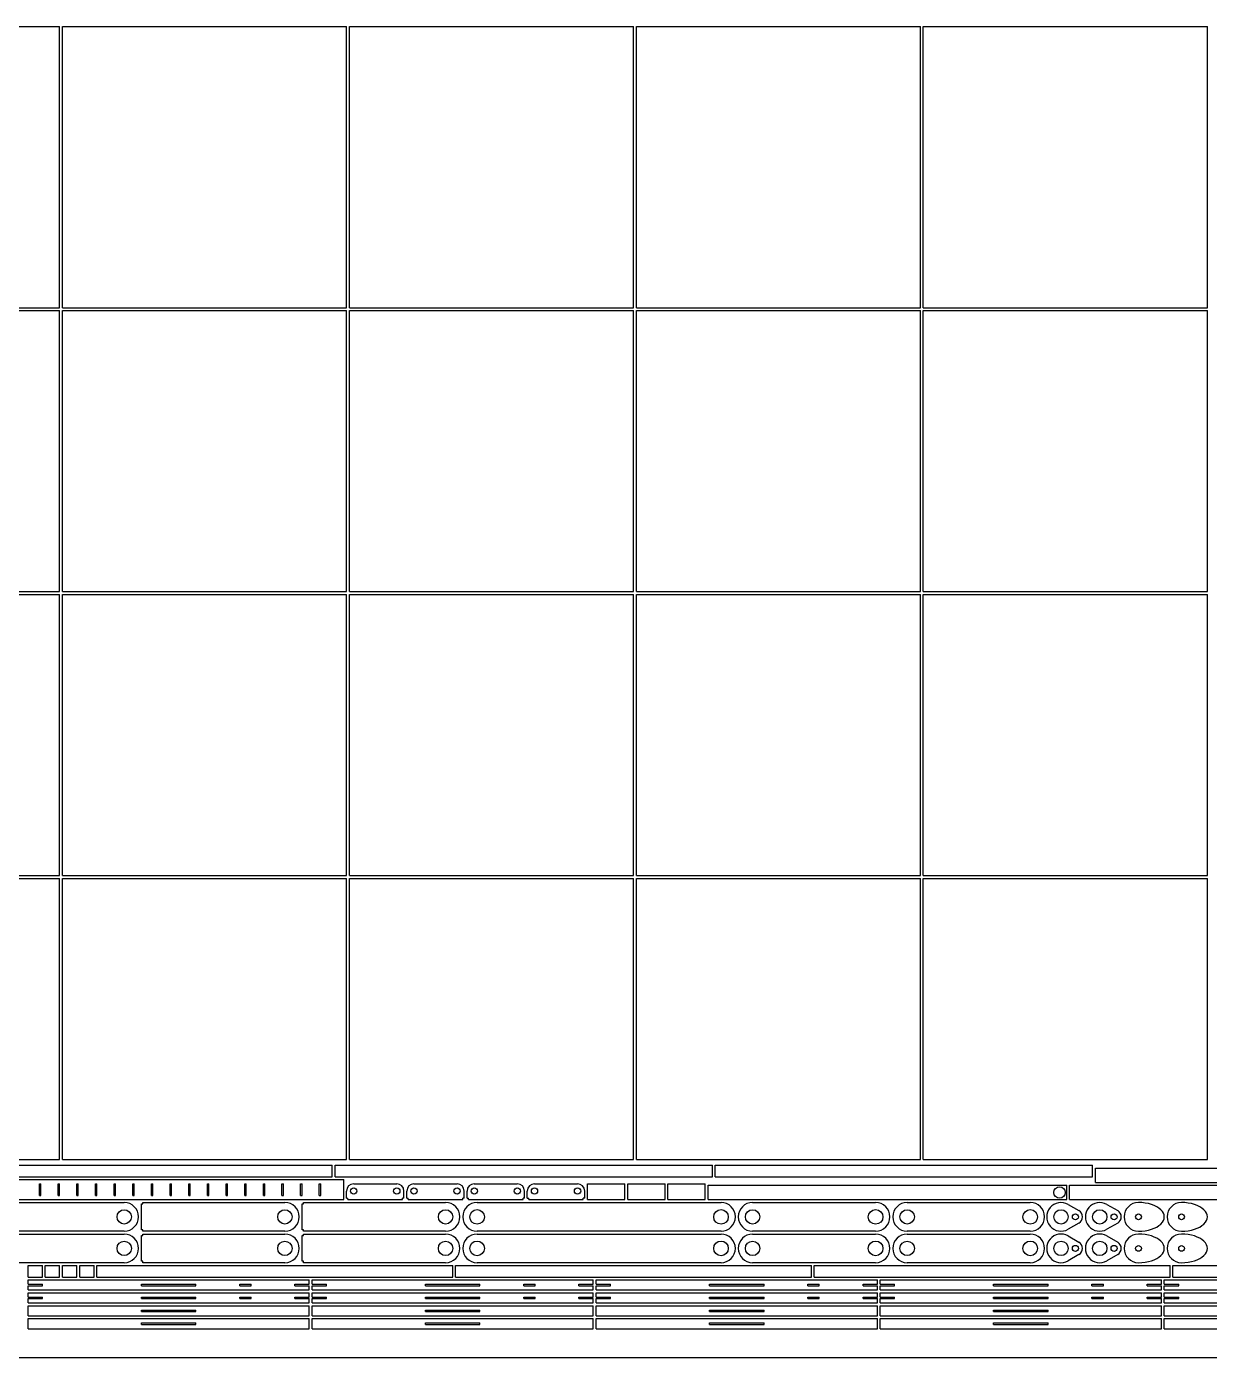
# Model space of a CAD drawing. Header units: millimetres. Extents: x 0 to 2000, y 0 to 1000.
# Drawn here: x 1197.5 to 1609.7, y 0 to 464 of the extents above; entities that cross this region are included whole.
import ezdxf

# ---------------------------------------------------------------- set-up
doc = ezdxf.new("R2010")
doc.units = ezdxf.units.MM
doc.layers.add('View', color=7, linetype='CONTINUOUS')

msp = doc.modelspace()

# ---------------------------------------------------------------- linework, layer by layer
at = {"layer": 'View'}
for p, q in [((1110, 464), (1209, 464)), ((1209, 366), (1209, 464)), ((1210, 366), (1210, 464)), ((1210, 464), (1309, 464)), ((1309, 366), (1309, 464)), ((1310, 366), (1310, 464)), ((1310, 464), (1409, 464)), ((1409, 366), (1409, 464)), ((1410, 366), (1410, 464)), ((1410, 464), (1509, 464)), ((1509, 366), (1509, 464)), ((1510, 366), (1510, 464)), ((1510, 464), (1609, 464)), ((1609, 366), (1609, 464)), ((1110, 366), (1209, 366)), ((1110, 365), (1209, 365)), ((1209, 267), (1209, 365)), ((1210, 366), (1309, 366)), ((1210, 267), (1210, 365)), ((1210, 365), (1309, 365)), ((1309, 267), (1309, 365)), ((1310, 366), (1409, 366)), ((1310, 267), (1310, 365)), ((1310, 365), (1409, 365)), ((1409, 267), (1409, 365)), ((1410, 366), (1509, 366)), ((1410, 267), (1410, 365)), ((1410, 365), (1509, 365)), ((1509, 267), (1509, 365)), ((1510, 366), (1609, 366)), ((1510, 267), (1510, 365)), ((1510, 365), (1609, 365)), ((1609, 267), (1609, 365)), ((1110, 267), (1209, 267)), ((1110, 266), (1209, 266)), ((1209, 168), (1209, 266)), ((1210, 267), (1309, 267)), ((1210, 168), (1210, 266)), ((1210, 266), (1309, 266)), ((1309, 168), (1309, 266)), ((1310, 267), (1409, 267)), ((1310, 168), (1310, 266)), ((1310, 266), (1409, 266)), ((1409, 168), (1409, 266)), ((1410, 267), (1509, 267)), ((1410, 168), (1410, 266)), ((1410, 266), (1509, 266)), ((1509, 168), (1509, 266)), ((1510, 267), (1609, 267)), ((1510, 168), (1510, 266)), ((1510, 266), (1609, 266)), ((1609, 168), (1609, 266)), ((1110, 168), (1209, 168)), ((1210, 168), (1309, 168)), ((1310, 168), (1409, 168)), ((1410, 168), (1509, 168)), ((1510, 168), (1609, 168)), ((1110, 167), (1209, 167)), ((1209, 69), (1209, 167)), ((1210, 69), (1210, 167)), ((1210, 167), (1309, 167)), ((1309, 69), (1309, 167)), ((1310, 69), (1310, 167)), ((1310, 167), (1409, 167)), ((1409, 69), (1409, 167)), ((1410, 69), (1410, 167)), ((1410, 167), (1509, 167)), ((1509, 69), (1509, 167)), ((1510, 69), (1510, 167)), ((1510, 167), (1609, 167)), ((1609, 69), (1609, 167)), ((1110, 69), (1209, 69)), ((1172.5, 67), (1304, 67)), ((1210, 69), (1309, 69)), ((1304, 63), (1304, 67)), ((1305, 63), (1305, 67)), ((1305, 67), (1436.5, 67)), ((1310, 69), (1409, 69)), ((1410, 69), (1509, 69)), ((1436.5, 63), (1436.5, 67)), ((1437.5, 63), (1437.5, 67)), ((1437.5, 67), (1569, 67)), ((1510, 69), (1609, 69)), ((1569, 63), (1569, 67)), ((1570, 61), (1570, 66)), ((1570, 66), (1702.5, 66)), ((1172.5, 63), (1304, 63)), ((1174.5, 62), (1308, 62)), ((1202, 56.5), (1202, 60.5)), ((1202, 60.5), (1202.5, 60.5)), ((1202.5, 56.5), (1202.5, 60.5)), ((1208.5, 56.5), (1208.5, 60.5)), ((1208.5, 60.5), (1209, 60.5)), ((1209, 56.5), (1209, 60.5)), ((1215, 56.5), (1215, 60.5)), ((1215, 60.5), (1215.5, 60.5)), ((1215.5, 56.5), (1215.5, 60.5)), ((1221.5, 56.5), (1221.5, 60.5)), ((1221.5, 60.5), (1222, 60.5)), ((1222, 56.5), (1222, 60.5)), ((1228, 56.5), (1228, 60.5)), ((1228, 60.5), (1228.5, 60.5)), ((1228.5, 56.5), (1228.5, 60.5)), ((1234.5, 56.5), (1234.5, 60.5)), ((1234.5, 60.5), (1235, 60.5)), ((1235, 56.5), (1235, 60.5)), ((1241, 56.5), (1241, 60.5)), ((1241, 60.5), (1241.5, 60.5)), ((1241.5, 56.5), (1241.5, 60.5)), ((1247.5, 56.5), (1247.5, 60.5)), ((1247.5, 60.5), (1248, 60.5)), ((1248, 56.5), (1248, 60.5)), ((1254, 56.5), (1254, 60.5)), ((1254, 60.5), (1254.5, 60.5)), ((1254.5, 56.5), (1254.5, 60.5)), ((1260.5, 56.5), (1260.5, 60.5)), ((1260.5, 60.5), (1261, 60.5)), ((1261, 56.5), (1261, 60.5)), ((1267, 56.5), (1267, 60.5)), ((1267, 60.5), (1267.5, 60.5)), ((1267.5, 56.5), (1267.5, 60.5)), ((1273.5, 56.5), (1273.5, 60.5)), ((1273.5, 60.5), (1274, 60.5)), ((1274, 56.5), (1274, 60.5)), ((1280, 56.5), (1280, 60.5)), ((1280, 60.5), (1280.5, 60.5)), ((1280.5, 56.5), (1280.5, 60.5)), ((1286.5, 56.5), (1286.5, 60.5)), ((1286.5, 60.5), (1287, 60.5)), ((1287, 56.5), (1287, 60.5)), ((1293, 56.5), (1293, 60.5)), ((1293, 60.5), (1293.5, 60.5)), ((1293.5, 56.5), (1293.5, 60.5)), ((1299.5, 56.5), (1299.5, 60.5)), ((1299.5, 60.5), (1300, 60.5)), ((1300, 56.5), (1300, 60.5)), ((1305, 63), (1436.5, 63)), ((1308, 55), (1308, 62)), ((1311.5, 60.5), (1326.5, 60.5)), ((1332.5, 60.5), (1347.5, 60.5)), ((1353.5, 60.5), (1368.5, 60.5)), ((1374.5, 60.5), (1389.5, 60.5)), ((1393, 55), (1393, 60.5)), ((1393, 60.5), (1406, 60.5)), ((1406, 55), (1406, 60.5)), ((1407, 55), (1407, 60.5)), ((1407, 60.5), (1420, 60.5)), ((1420, 55), (1420, 60.5)), ((1421, 55), (1421, 60.5)), ((1421, 60.5), (1434, 60.5)), ((1434, 55), (1434, 60.5)), ((1437.5, 63), (1569, 63)), ((1570, 61), (1702.5, 61)), ((1202, 56.5), (1202.5, 56.5)), ((1208.5, 56.5), (1209, 56.5)), ((1215, 56.5), (1215.5, 56.5)), ((1221.5, 56.5), (1222, 56.5)), ((1228, 56.5), (1228.5, 56.5)), ((1234.5, 56.5), (1235, 56.5)), ((1241, 56.5), (1241.5, 56.5)), ((1247.5, 56.5), (1248, 56.5)), ((1254, 56.5), (1254.5, 56.5)), ((1260.5, 56.5), (1261, 56.5)), ((1267, 56.5), (1267.5, 56.5)), ((1273.5, 56.5), (1274, 56.5)), ((1280, 56.5), (1280.5, 56.5)), ((1286.5, 56.5), (1287, 56.5)), ((1293, 56.5), (1293.5, 56.5)), ((1299.5, 56.5), (1300, 56.5)), ((1309, 55.5), (1309, 58)), ((1329, 55.5), (1329, 58)), ((1330, 55.5), (1330, 58)), ((1350, 55.5), (1350, 58)), ((1351, 55.5), (1351, 58)), ((1371, 55.5), (1371, 58)), ((1372, 55.5), (1372, 58)), ((1392, 55.5), (1392, 58)), ((1435, 55), (1435, 60)), ((1435, 60), (1560, 60)), ((1560, 55), (1560, 60)), ((1561, 55), (1561, 60)), ((1561, 60), (1686, 60)), ((1174.5, 55), (1308, 55)), ((1182, 54), (1231.5, 54)), ((1237.5, 53.5), (1238, 53.5)), ((1237.5, 44.5), (1237.5, 53.5)), ((1238, 54), (1287.5, 54)), ((1238, 53.5), (1238, 54)), ((1293.5, 53.5), (1294, 53.5)), ((1293.5, 44.5), (1293.5, 53.5)), ((1294, 54), (1343.5, 54)), ((1294, 53.5), (1294, 54)), ((1309, 55.5), (1309.5, 55.5)), ((1309.5, 55), (1309.5, 55.5)), ((1309.5, 55), (1328.5, 55)), ((1328.5, 55), (1328.5, 55.5)), ((1329, 55.5), (1328.5, 55.5)), ((1330, 55.5), (1330.5, 55.5)), ((1330.5, 55), (1330.5, 55.5)), ((1330.5, 55), (1349.5, 55)), ((1349.5, 55), (1349.5, 55.5)), ((1350, 55.5), (1349.5, 55.5)), ((1351, 55.5), (1351.5, 55.5)), ((1351.5, 55), (1351.5, 55.5)), ((1351.5, 55), (1370.5, 55)), ((1354.5, 54), (1439.5, 54)), ((1370.5, 55), (1370.5, 55.5)), ((1371, 55.5), (1370.5, 55.5)), ((1372, 55.5), (1372.5, 55.5)), ((1372.5, 55), (1372.5, 55.5)), ((1372.5, 55), (1391.5, 55)), ((1391.5, 55), (1391.5, 55.5)), ((1392, 55.5), (1391.5, 55.5)), ((1393, 55), (1406, 55)), ((1407, 55), (1420, 55)), ((1421, 55), (1434, 55)), ((1435, 55), (1560, 55)), ((1450.5, 54), (1493.38, 54)), ((1504.38, 54), (1547.26, 54)), ((1560.5, 53.3301), (1564.25, 51.1651)), ((1561, 55), (1686, 55)), ((1574, 53.3301), (1577.75, 51.1651)), ((1564.25, 46.8349), (1560.5, 44.6699)), ((1577.75, 46.8349), (1574, 44.6699)), ((1231.5, 44), (1182, 44)), ((1182, 43), (1231.5, 43)), ((1238, 44.5), (1237.5, 44.5)), ((1237.5, 42.5), (1238, 42.5)), ((1237.5, 33.5), (1237.5, 42.5)), ((1238, 44), (1238, 44.5)), ((1287.5, 44), (1238, 44)), ((1238, 43), (1287.5, 43)), ((1238, 42.5), (1238, 43)), ((1294, 44.5), (1293.5, 44.5)), ((1293.5, 42.5), (1294, 42.5)), ((1293.5, 33.5), (1293.5, 42.5)), ((1294, 44), (1294, 44.5)), ((1343.5, 44), (1294, 44)), ((1294, 43), (1343.5, 43)), ((1294, 42.5), (1294, 43)), ((1439.5, 44), (1354.5, 44)), ((1354.5, 43), (1439.5, 43)), ((1493.38, 44), (1450.5, 44)), ((1450.5, 43), (1493.38, 43)), ((1547.26, 44), (1504.38, 44)), ((1504.38, 43), (1547.26, 43)), ((1560.5, 42.3301), (1564.25, 40.1651)), ((1574, 42.3301), (1577.75, 40.1651)), ((1231.5, 33), (1182, 33)), ((1238, 33.5), (1237.5, 33.5)), ((1238, 33), (1238, 33.5)), ((1287.5, 33), (1238, 33)), ((1294, 33.5), (1293.5, 33.5)), ((1294, 33), (1294, 33.5)), ((1343.5, 33), (1294, 33)), ((1439.5, 33), (1354.5, 33)), ((1493.38, 33), (1450.5, 33)), ((1547.26, 33), (1504.38, 33)), ((1564.25, 35.8349), (1560.5, 33.6699)), ((1577.75, 35.8349), (1574, 33.6699)), ((1198, 28), (1198, 32)), ((1198, 32), (1203, 32)), ((1198, 28), (1203, 28)), ((1203, 28), (1203, 32)), ((1204, 28), (1204, 32)), ((1204, 32), (1209, 32)), ((1204, 28), (1209, 28)), ((1209, 28), (1209, 32)), ((1210, 28), (1210, 32)), ((1210, 32), (1215, 32)), ((1210, 28), (1215, 28)), ((1215, 28), (1215, 32)), ((1216, 28), (1216, 32)), ((1216, 32), (1221, 32)), ((1216, 28), (1221, 28)), ((1221, 28), (1221, 32)), ((1222, 28), (1222, 32)), ((1222, 32), (1346, 32)), ((1222, 28), (1346, 28)), ((1346, 28), (1346, 32)), ((1347, 28), (1347, 32)), ((1347, 32), (1471, 32)), ((1347, 28), (1471, 28)), ((1471, 28), (1471, 32)), ((1472, 28), (1472, 32)), ((1472, 32), (1596, 32)), ((1472, 28), (1596, 28)), ((1596, 28), (1596, 32)), ((1597, 28), (1597, 32)), ((1597, 32), (1721, 32)), ((1597, 28), (1721, 28)), ((1198, 25.5), (1198, 27)), ((1198, 27), (1296, 27)), ((1198, 25.5), (1203, 25.5)), ((1198, 23.5), (1198, 25)), ((1198, 25), (1203, 25)), ((1198, 23.5), (1296, 23.5)), ((1203, 25), (1203, 25.5)), ((1237.5, 25), (1237.5, 25.5)), ((1237.5, 25.5), (1256.5, 25.5)), ((1237.5, 25), (1256.5, 25)), ((1256.5, 25), (1256.5, 25.5)), ((1271.75, 25), (1271.75, 25.5)), ((1271.75, 25.5), (1275.75, 25.5)), ((1271.75, 25), (1275.75, 25)), ((1275.75, 25), (1275.75, 25.5)), ((1291, 25), (1291, 25.5)), ((1291, 25.5), (1296, 25.5)), ((1291, 25), (1296, 25)), ((1296, 25.5), (1296, 27)), ((1296, 23.5), (1296, 25)), ((1297, 25.5), (1297, 27)), ((1297, 27), (1395, 27)), ((1297, 25.5), (1302, 25.5)), ((1297, 23.5), (1297, 25)), ((1297, 25), (1302, 25)), ((1297, 23.5), (1395, 23.5)), ((1302, 25), (1302, 25.5)), ((1336.5, 25), (1336.5, 25.5)), ((1336.5, 25.5), (1355.5, 25.5)), ((1336.5, 25), (1355.5, 25)), ((1355.5, 25), (1355.5, 25.5)), ((1370.75, 25), (1370.75, 25.5)), ((1370.75, 25.5), (1374.75, 25.5)), ((1370.75, 25), (1374.75, 25)), ((1374.75, 25), (1374.75, 25.5)), ((1390, 25), (1390, 25.5)), ((1390, 25.5), (1395, 25.5)), ((1390, 25), (1395, 25)), ((1395, 25.5), (1395, 27)), ((1395, 23.5), (1395, 25)), ((1396, 25.5), (1396, 27)), ((1396, 27), (1494, 27)), ((1396, 25.5), (1401, 25.5)), ((1396, 23.5), (1396, 25)), ((1396, 25), (1401, 25)), ((1396, 23.5), (1494, 23.5)), ((1401, 25), (1401, 25.5)), ((1435.5, 25), (1435.5, 25.5)), ((1435.5, 25.5), (1454.5, 25.5)), ((1435.5, 25), (1454.5, 25)), ((1454.5, 25), (1454.5, 25.5)), ((1469.75, 25), (1469.75, 25.5)), ((1469.75, 25.5), (1473.75, 25.5)), ((1469.75, 25), (1473.75, 25)), ((1473.75, 25), (1473.75, 25.5)), ((1489, 25), (1489, 25.5)), ((1489, 25.5), (1494, 25.5)), ((1489, 25), (1494, 25)), ((1494, 25.5), (1494, 27)), ((1494, 23.5), (1494, 25)), ((1495, 25.5), (1495, 27)), ((1495, 27), (1593, 27)), ((1495, 25.5), (1500, 25.5)), ((1495, 23.5), (1495, 25)), ((1495, 25), (1500, 25)), ((1495, 23.5), (1593, 23.5)), ((1500, 25), (1500, 25.5)), ((1534.5, 25), (1534.5, 25.5)), ((1534.5, 25.5), (1553.5, 25.5)), ((1534.5, 25), (1553.5, 25)), ((1553.5, 25), (1553.5, 25.5)), ((1568.75, 25), (1568.75, 25.5)), ((1568.75, 25.5), (1572.75, 25.5)), ((1568.75, 25), (1572.75, 25)), ((1572.75, 25), (1572.75, 25.5)), ((1588, 25), (1588, 25.5)), ((1588, 25.5), (1593, 25.5)), ((1588, 25), (1593, 25)), ((1593, 25.5), (1593, 27)), ((1593, 23.5), (1593, 25)), ((1594, 25.5), (1594, 27)), ((1594, 27), (1692, 27)), ((1594, 25.5), (1599, 25.5)), ((1594, 23.5), (1594, 25)), ((1594, 25), (1599, 25)), ((1594, 23.5), (1692, 23.5)), ((1599, 25), (1599, 25.5)), ((1198, 21), (1198, 22.5)), ((1198, 22.5), (1296, 22.5)), ((1198, 21), (1203, 21)), ((1198, 19), (1198, 20.5)), ((1198, 20.5), (1203, 20.5)), ((1198, 19), (1296, 19)), ((1203, 20.5), (1203, 21)), ((1237.5, 20.5), (1237.5, 21)), ((1237.5, 21), (1256.5, 21)), ((1237.5, 20.5), (1256.5, 20.5)), ((1256.5, 20.5), (1256.5, 21)), ((1271.75, 20.5), (1271.75, 21)), ((1271.75, 21), (1275.75, 21)), ((1271.75, 20.5), (1275.75, 20.5)), ((1275.75, 20.5), (1275.75, 21)), ((1291, 20.5), (1291, 21)), ((1291, 21), (1296, 21)), ((1291, 20.5), (1296, 20.5)), ((1296, 21), (1296, 22.5)), ((1296, 19), (1296, 20.5)), ((1297, 21), (1297, 22.5)), ((1297, 22.5), (1395, 22.5)), ((1297, 21), (1302, 21)), ((1297, 19), (1297, 20.5)), ((1297, 20.5), (1302, 20.5)), ((1297, 19), (1395, 19)), ((1302, 20.5), (1302, 21)), ((1336.5, 20.5), (1336.5, 21)), ((1336.5, 21), (1355.5, 21)), ((1336.5, 20.5), (1355.5, 20.5)), ((1355.5, 20.5), (1355.5, 21)), ((1370.75, 20.5), (1370.75, 21)), ((1370.75, 21), (1374.75, 21)), ((1370.75, 20.5), (1374.75, 20.5)), ((1374.75, 20.5), (1374.75, 21)), ((1390, 20.5), (1390, 21)), ((1390, 21), (1395, 21)), ((1390, 20.5), (1395, 20.5)), ((1395, 21), (1395, 22.5)), ((1395, 19), (1395, 20.5)), ((1396, 21), (1396, 22.5)), ((1396, 22.5), (1494, 22.5)), ((1396, 21), (1401, 21)), ((1396, 19), (1396, 20.5)), ((1396, 20.5), (1401, 20.5)), ((1396, 19), (1494, 19)), ((1401, 20.5), (1401, 21)), ((1435.5, 20.5), (1435.5, 21)), ((1435.5, 21), (1454.5, 21)), ((1435.5, 20.5), (1454.5, 20.5)), ((1454.5, 20.5), (1454.5, 21)), ((1469.75, 20.5), (1469.75, 21)), ((1469.75, 21), (1473.75, 21)), ((1469.75, 20.5), (1473.75, 20.5)), ((1473.75, 20.5), (1473.75, 21)), ((1489, 20.5), (1489, 21)), ((1489, 21), (1494, 21)), ((1489, 20.5), (1494, 20.5)), ((1494, 21), (1494, 22.5)), ((1494, 19), (1494, 20.5)), ((1495, 21), (1495, 22.5)), ((1495, 22.5), (1593, 22.5)), ((1495, 21), (1500, 21)), ((1495, 19), (1495, 20.5)), ((1495, 20.5), (1500, 20.5)), ((1495, 19), (1593, 19)), ((1500, 20.5), (1500, 21)), ((1534.5, 20.5), (1534.5, 21)), ((1534.5, 21), (1553.5, 21)), ((1534.5, 20.5), (1553.5, 20.5)), ((1553.5, 20.5), (1553.5, 21)), ((1568.75, 20.5), (1568.75, 21)), ((1568.75, 21), (1572.75, 21)), ((1568.75, 20.5), (1572.75, 20.5)), ((1572.75, 20.5), (1572.75, 21)), ((1588, 20.5), (1588, 21)), ((1588, 21), (1593, 21)), ((1588, 20.5), (1593, 20.5)), ((1593, 21), (1593, 22.5)), ((1593, 19), (1593, 20.5)), ((1594, 21), (1594, 22.5)), ((1594, 22.5), (1692, 22.5)), ((1594, 21), (1599, 21)), ((1594, 19), (1594, 20.5)), ((1594, 20.5), (1599, 20.5)), ((1594, 19), (1692, 19)), ((1599, 20.5), (1599, 21)), ((1198, 14.5), (1198, 18)), ((1198, 18), (1296, 18)), ((1198, 14.5), (1296, 14.5)), ((1237.5, 16), (1237.5, 16.5)), ((1237.5, 16.5), (1256.5, 16.5)), ((1237.5, 16), (1256.5, 16)), ((1256.5, 16), (1256.5, 16.5)), ((1296, 14.5), (1296, 18)), ((1297, 14.5), (1297, 18)), ((1297, 18), (1395, 18)), ((1297, 14.5), (1395, 14.5)), ((1336.5, 16), (1336.5, 16.5)), ((1336.5, 16.5), (1355.5, 16.5)), ((1336.5, 16), (1355.5, 16)), ((1355.5, 16), (1355.5, 16.5)), ((1395, 14.5), (1395, 18)), ((1396, 14.5), (1396, 18)), ((1396, 18), (1494, 18)), ((1396, 14.5), (1494, 14.5)), ((1435.5, 16), (1435.5, 16.5)), ((1435.5, 16.5), (1454.5, 16.5)), ((1435.5, 16), (1454.5, 16)), ((1454.5, 16), (1454.5, 16.5)), ((1494, 14.5), (1494, 18)), ((1495, 14.5), (1495, 18)), ((1495, 18), (1593, 18)), ((1495, 14.5), (1593, 14.5)), ((1534.5, 16), (1534.5, 16.5)), ((1534.5, 16.5), (1553.5, 16.5)), ((1534.5, 16), (1553.5, 16)), ((1553.5, 16), (1553.5, 16.5)), ((1593, 14.5), (1593, 18)), ((1594, 14.5), (1594, 18)), ((1594, 18), (1692, 18)), ((1594, 14.5), (1692, 14.5)), ((1198, 10), (1198, 13.5)), ((1198, 13.5), (1296, 13.5)), ((1198, 10), (1296, 10)), ((1237.5, 11.5), (1237.5, 12)), ((1237.5, 12), (1256.5, 12)), ((1237.5, 11.5), (1256.5, 11.5)), ((1256.5, 11.5), (1256.5, 12)), ((1296, 10), (1296, 13.5)), ((1297, 10), (1297, 13.5)), ((1297, 13.5), (1395, 13.5)), ((1297, 10), (1395, 10)), ((1336.5, 11.5), (1336.5, 12)), ((1336.5, 12), (1355.5, 12)), ((1336.5, 11.5), (1355.5, 11.5)), ((1355.5, 11.5), (1355.5, 12)), ((1395, 10), (1395, 13.5)), ((1396, 10), (1396, 13.5)), ((1396, 13.5), (1494, 13.5)), ((1396, 10), (1494, 10)), ((1435.5, 11.5), (1435.5, 12)), ((1435.5, 12), (1454.5, 12)), ((1435.5, 11.5), (1454.5, 11.5)), ((1454.5, 11.5), (1454.5, 12)), ((1494, 10), (1494, 13.5)), ((1495, 10), (1495, 13.5)), ((1495, 13.5), (1593, 13.5)), ((1495, 10), (1593, 10)), ((1534.5, 11.5), (1534.5, 12)), ((1534.5, 12), (1553.5, 12)), ((1534.5, 11.5), (1553.5, 11.5)), ((1553.5, 11.5), (1553.5, 12)), ((1593, 10), (1593, 13.5)), ((1594, 10), (1594, 13.5)), ((1594, 13.5), (1692, 13.5)), ((1594, 10), (1692, 10)), ((0, 0), (2000, 0))]:
    msp.add_line(p, q, dxfattribs=at)
for centre, radius in [((1311.5, 58), 1.1), ((1326.5, 58), 1.1), ((1332.5, 58), 1.1), ((1347.5, 58), 1.1), ((1353.5, 58), 1.1), ((1368.5, 58), 1.1), ((1374.5, 58), 1.1), ((1389.5, 58), 1.1), ((1557.5, 57.5), 2), ((1231.5, 49), 2.5), ((1287.5, 49), 2.5), ((1343.5, 49), 2.5), ((1354.5, 49), 2.55), ((1439.5, 49), 2.55), ((1450.5, 49), 2.5), ((1493.38, 49), 2.55), ((1504.38, 49), 2.5), ((1547.26, 49), 2.55), ((1558, 49), 2.5), ((1571.5, 49), 2.5), ((1563, 49), 1.05), ((1576.5, 49), 1.05), ((1585, 49), 1), ((1600, 49), 1), ((1231.5, 38), 2.5), ((1287.5, 38), 2.5), ((1343.5, 38), 2.5), ((1354.5, 38), 2.55), ((1439.5, 38), 2.55), ((1450.5, 38), 2.5), ((1493.38, 38), 2.55), ((1504.38, 38), 2.5), ((1547.26, 38), 2.55), ((1558, 38), 2.5), ((1563, 38), 1.05), ((1571.5, 38), 2.5), ((1576.5, 38), 1.05), ((1585, 38), 1), ((1600, 38), 1)]:
    msp.add_circle(centre, radius, dxfattribs=at)
for centre, radius, start, end in [((1311.5, 58), 2.5, 90, 180), ((1326.5, 58), 2.5, 0, 90), ((1332.5, 58), 2.5, 90, 180), ((1347.5, 58), 2.5, 0, 90), ((1353.5, 58), 2.5, 90, 180), ((1368.5, 58), 2.5, 0, 90), ((1374.5, 58), 2.5, 90, 180), ((1389.5, 58), 2.5, 0, 90), ((1231.5, 49), 5, -90, 90), ((1287.5, 49), 5, -90, 90), ((1343.5, 49), 5, -90, 90), ((1354.5, 49), 5, 90, -90), ((1439.5, 49), 5, -90, 90), ((1450.5, 49), 5, 90, -90), ((1493.38, 49), 5, -90, 90), ((1504.38, 49), 5, 90, -90), ((1547.26, 49), 5, -90, 90), ((1558, 49), 5, 60, -60), ((1563, 49), 2.5, -60, 60), ((1571.5, 49), 5, 60, -60), ((1576.5, 49), 2.5, -60, 60), ((1585, 49), 5, 90, -90.0001), ((1600, 49), 5, 90, -90.0001), ((1231.5, 38), 5, -90, 90), ((1287.5, 38), 5, -90, 90), ((1343.5, 38), 5, -90, 90), ((1354.5, 38), 5, 90, -90), ((1439.5, 38), 5, -90, 90), ((1450.5, 38), 5, 90, -90), ((1493.38, 38), 5, -90, 90), ((1504.38, 38), 5, 90, -90), ((1547.26, 38), 5, -90, 90), ((1558, 38), 5, 60, -60), ((1571.5, 38), 5, 60, -60), ((1585, 38), 5, 90, -90.0001), ((1600, 38), 5, 90, -90.0001), ((1563, 38), 2.5, -60, 60), ((1576.5, 38), 2.5, -60, 60)]:
    msp.add_arc(centre, radius, start, end, dxfattribs=at)
for centre in [(1585, 49), (1600, 49), (1585, 38), (1600, 38)]:
    msp.add_ellipse(centre, major_axis=(9, 0), ratio=0.555556, start_param=4.71239, end_param=1.5708, dxfattribs=at)

doc.saveas('drawing.dxf')
